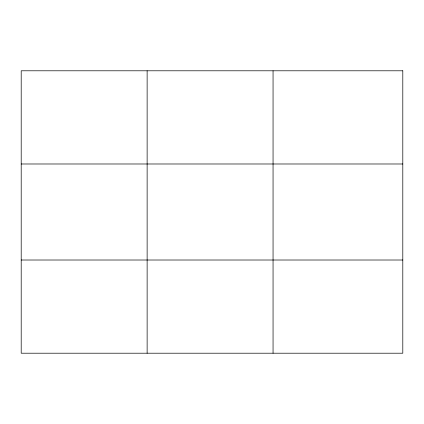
<?xml version="1.0" encoding="UTF-8"?>
<svg xmlns="http://www.w3.org/2000/svg" width="424" height="424" viewBox="0 0 424 424"><rect width="100%" height="100%" fill="white"/><g stroke="black" fill="none" stroke-linecap="round" stroke-linejoin="round"><path stroke-width="0.64" d="M147.128 353.208L147.128 70.792M273.056 353.208L273.056 70.792M21.2 163.987L402.8 163.987M21.2 260.013L402.8 260.013M402.8 70.792L402.8 353.208L21.2 353.208L21.2 70.792L402.8 70.792"/></g></svg>
